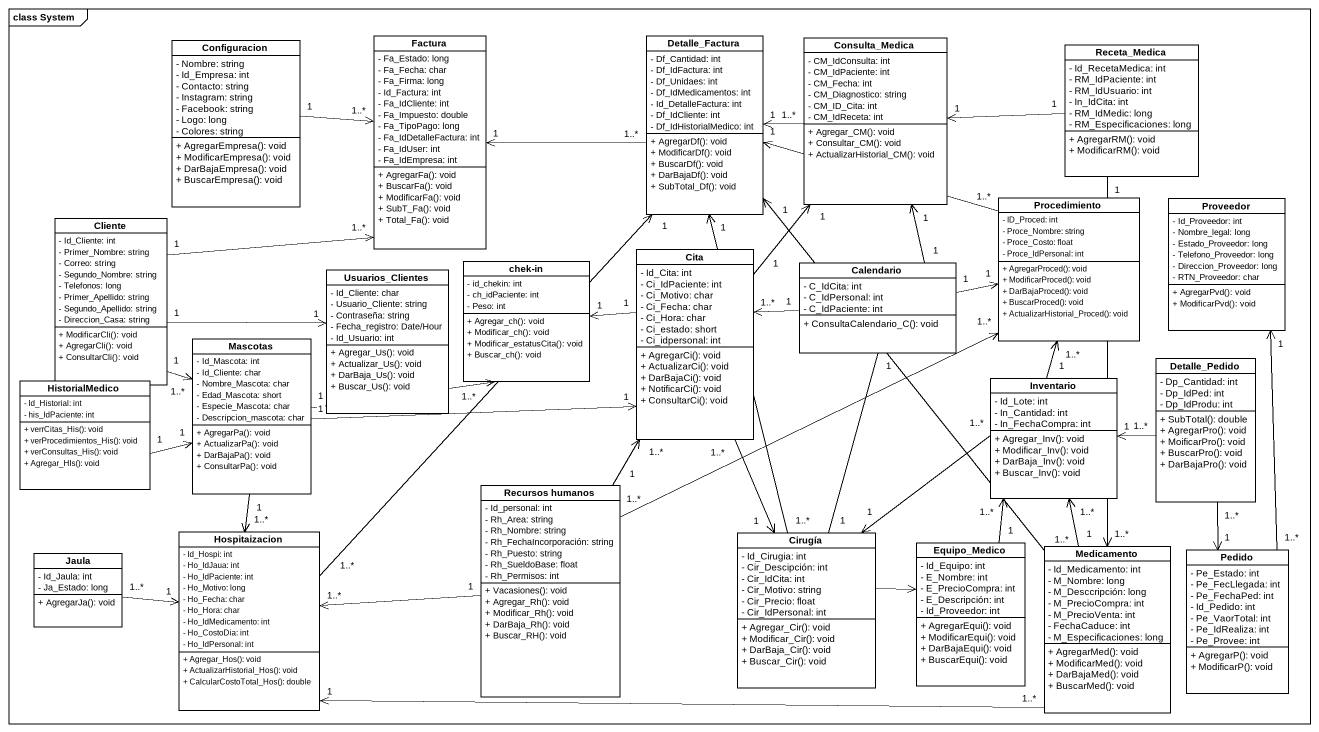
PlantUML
@startuml
mainframe class System
hide circle
hide empty members
skinparam classAttributeIconSize 0
class Configuracion {
  - Nombre: string
  - Id_Empresa: int
  - Contacto: string
  - Instagram: string
  - Facebook: string
  - Logo: long
  - Colores: string
  + AgregarEmpresa(): void
  + ModificarEmpresa(): void
  + DarBajaEmpresa(): void
  + BuscarEmpresa(): void
}
class Factura {
  - Fa_Estado: long
  - Fa_Fecha: char
  - Fa_Firma: long
  - Id_Factura: int
  - Fa_IdCliente: int
  - Fa_Impuesto: double
  - Fa_TipoPago: long
  - Fa_IdDetalleFactura: int
  - Fa_IdUser: int
  - Fa_IdEmpresa: int
  + AgregarFa(): void
  + BuscarFa(): void
  + ModificarFa(): void
  + SubT_Fa(): void
  + Total_Fa(): void
}
class Detalle_Factura {
  - Df_Cantidad: int
  - Df_IdFactura: int
  - Df_Unidaes: int
  - Df_IdMedicamentos: int
  - Id_DetalleFactura: int
  - Df_IdCliente: int
  - Df_IdHistorialMedico: int
  + AgregarDf(): void
  + ModificarDf(): void
  + BuscarDf(): void
  + DarBajaDf(): void
  + SubTotal_Df(): void
}
class Consulta_Medica {
  - CM_IdConsulta: int
  - CM_IdPaciente: int
  - CM_Fecha: int
  - CM_Diagnostico: string
  - CM_ID_Cita: int
  - CM_IdReceta: int
  + Agregar_CM(): void
  + Consultar_CM(): void
  + ActualizarHistorial_CM(): void
}
class Receta_Medica {
  - Id_RecetaMedica: int
  - RM_IdPaciente: int
  - RM_IdUsuario: int
  - In_IdCita: int
  - RM_IdMedic: long
  - RM_Especificaciones: long
  + AgregarRM(): void
  + ModificarRM(): void
}
class Cliente {
  - Id_Cliente: int
  - Primer_Nombre: string
  - Correo: string
  - Segundo_Nombre: string
  - Telefonos: long
  - Primer_Apellido: string
  - Segundo_Apellido: string
  - Direccion_Casa: string
  + ModificarCli(): void
  + AgregarCli(): void
  + ConsultarCli(): void
}
class Procedimiento {
  - ID_Proced: int
  - Proce_Nombre: string
  - Proce_Costo: float
  - Proce_IdPersonal: int
  + AgregarProced(): void
  + ModificarProced(): void
  + DarBajaProced(): void
  + BuscarProced(): void
  + ActualizarHistorial_Proced(): void
}
class Proveedor {
  - Id_Proveedor: int
  - Nombre_legal: long
  - Estado_Proveedor: long
  - Telefono_Proveedor: long
  - Direccion_Proveedor: long
  - RTN_Proveedor: char
  + AgregarPvd(): void
  + ModificarPvd(): void
}
class "chek-in" as chek_in {
  - id_chekin: int
  - ch_idPaciente: int
  - Peso: int
  + Agregar_ch(): void
  + Modificar_ch(): void
  + Modificar_estatusCita(): void
  + Buscar_ch(): void
}
class Cita {
  - Id_Cita: int
  - Ci_IdPaciente: int
  - Ci_Motivo: char
  - Ci_Fecha: char
  - Ci_Hora: char
  - Ci_estado: short
  - Ci_idpersonal: int
  + AgregarCi(): void
  + ActualizarCi(): void
  + DarBajaCi(): void
  + NotificarCi(): void
  + ConsultarCi(): void
}
class Calendario {
  - C_IdCita: int
  - C_IdPersonal: int
  - C_IdPaciente: int
  + ConsultaCalendario_C(): void
}
class Usuarios_Clientes {
  - Id_Cliente: char
  - Usuario_Cliente: string
  - Contraseña: string
  - Fecha_registro: Date/Hour
  - Id_Usuario: int
  + Agregar_Us(): void
  + Actualizar_Us(): void
  + DarBaja_Us(): void
  + Buscar_Us(): void
}
class Mascotas {
  - Id_Mascota: int
  - Id_Cliente: char
  - Nombre_Mascota: char
  - Edad_Mascota: short
  - Especie_Mascota: char
  - Descripcion_mascota: char
  + AgregarPa(): void
  + ActualizarPa(): void
  + DarBajaPa(): void
  + ConsultarPa(): void
}
class HistorialMedico {
  - Id_Historial: int
  - his_IdPaciente: int
  + verrCitas_His(): void
  + verProcedimientos_His(): void
  + verConsultas_His(): void
  + Agregar_HIs(): void
}
class Inventario {
  - Id_Lote: int
  - In_Cantidad: int
  - In_FechaCompra: int
  + Agregar_Inv(): void
  + Modificar_Inv(): void
  + DarBaja_Inv(): void
  + Buscar_Inv(): void
}
class Detalle_Pedido {
  - Dp_Cantidad: int
  - Dp_IdPed: int
  - Dp_IdProdu: int
  + SubTotal(): double
  + AgregarPro(): void
  + MoificarPro(): void
  + BuscarPro(): void
  + DarBajaPro(): void
}
class "Recursos humanos" as Recursos_humanos {
  - Id_personal: int
  - Rh_Area: string
  - Rh_Nombre: string
  - Rh_FechaIncorporación: string
  - Rh_Puesto: string
  - Rh_SueldoBase: float
  - Rh_Permisos: int
  + Vacasiones(): void
  + Agregar_Rh(): void
  + Modificar_Rh(): void
  + DarBaja_Rh(): void
  + Buscar_RH(): void
}
class Hospitaizacion {
  - Id_Hospi: int
  - Ho_IdJaua: int
  - Ho_IdPaciente: int
  - Ho_Motivo: long
  - Ho_Fecha: char
  - Ho_Hora: char
  - Ho_IdMedicamento: int
  - Ho_CostoDia: int
  - Ho_IdPersonal: int
  + Agregar_Hos(): void
  + ActualizarHistorial_Hos(): void
  + CalcularCostoTotal_Hos(): double
}
class Cirugía {
  - Id_Cirugia: int
  - Cir_Descipción: int
  - Cir_IdCita: int
  - Cir_Motivo: string
  - Cir_Precio: float
  - Cir_IdPersonal: int
  + Agregar_Cir(): void
  + Modificar_Cir(): void
  + DarBaja_Cir(): void
  + Buscar_Cir(): void
}
class Equipo_Medico {
  - Id_Equipo: int
  - E_Nombre: int
  - E_PrecioCompra: int
  - E_Descripción: int
  - Id_Proveedor: int
  + AgregarEqui(): void
  + ModificarEqui(): void
  + DarBajaEqui(): void
  + BuscarEqui(): void
}
class Medicamento {
  - Id_Medicamento: int
  - M_Nombre: long
  - M_Desccripción: long
  - M_PrecioCompra: int
  - M_PrecioVenta: int
  - FechaCaduce: int
  - M_Especificaciones: long
  + AgregarMed(): void
  + ModificarMed(): void
  + DarBajaMed(): void
  + BuscarMed(): void
}
class Pedido {
  - Pe_Estado: int
  - Pe_FecLlegada: int
  - Pe_FechaPed: int
  - Id_Pedido: int
  - Pe_VaorTotal: int
  - Pe_IdRealiza: int
  - Pe_Provee: int
  + AgregarP(): void
  + ModificarP(): void
}
class Jaula {
  - Id_Jaula: int
  - Ja_Estado: long
  + AgregarJa(): void
}
Configuracion "1" -right-> "1..*" Factura
Detalle_Factura "1..*" -left-> "1" Factura
Consulta_Medica "1..*" -left-> "1" Detalle_Factura
Receta_Medica "1" -left-> "1" Consulta_Medica
Receta_Medica "1" --> "1..*" Medicamento
Cliente "1" -right-> "1..*" Factura
Cliente "1" --> "1..*" Mascotas
Procedimiento "1..*" -left-> "1" Detalle_Factura
Cita "1" -up-> "1" Consulta_Medica
Cita "1" -left-> "1" chek_in
Cita "1..*" --> "1" Cirugía
Calendario "1" -up-> "1" Consulta_Medica
Calendario "1" -right-> "1" Procedimiento
Calendario "1" -left-> "1..*" Cita
Calendario "1" -- "1" Cirugía
Usuarios_Clientes "1" <-left- "1" Cliente
Mascotas "1" -right-> "1..*" chek_in
Mascotas "1" -right-> "1" Cita
Mascotas "1" --> "1..*" Hospitaizacion
HistorialMedico "1" -right-> "1" Mascotas
Inventario "1" -up-> "1..*" Procedimiento
Inventario "1..*" --> "1" Cirugía
Detalle_Pedido "1..*" -left-> "1" Inventario
Detalle_Pedido "1..*" --> "1" Pedido
Recursos_humanos "1..*" -up-> "1..*" Procedimiento
Recursos_humanos "1" -up-> "1..*" Cita
Recursos_humanos "1" -left-> "1..*" Hospitaizacion
Hospitaizacion "1..*" -up-> "1" Detalle_Factura
Cirugía "1..*" -up-> "1" Detalle_Factura
Cirugía -right-> Equipo_Medico
Equipo_Medico "1" -up-> "1..*" Inventario
Medicamento "1..*" -up-> "1" Detalle_Factura
Medicamento "1" -up-> "1..*" Inventario
Medicamento "1..*" -left-> "1" Hospitaizacion
Pedido "1..*" -up-> "1" Proveedor
Jaula "1..*" -right-> "1" Hospitaizacion
@enduml
